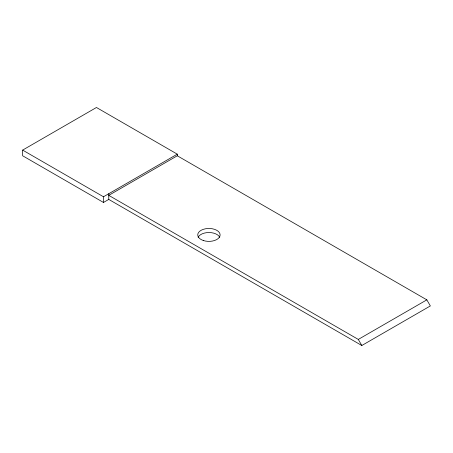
<?xml version="1.0" encoding="UTF-8"?>
<svg xmlns="http://www.w3.org/2000/svg" width="453" height="453" viewBox="0 0 453 453"><rect width="100%" height="100%" fill="white"/><g stroke="black" fill="none" stroke-linecap="round" stroke-linejoin="round"><path stroke-width="0.68" d="M22.65 150.102L96.455 107.491L177.293 154.162L177.293 155.781L426.834 299.852L430.35 305.939L361.817 345.509L108.76 199.411L103.488 202.457L22.65 155.781L22.65 150.102L103.488 196.772L177.293 154.162M177.293 155.781L108.76 195.351L358.3 339.422L361.817 345.509M358.3 339.422L426.834 299.852M108.76 193.731L108.76 199.411M103.488 196.772L103.488 202.457M198.125 237.31A11.183 6.455 0 0 1 208.929 232.525A11.183 6.455 0 0 1 219.728 237.31M203.335 240.515A11.183 6.455 0 0 0 220.113 234.92A11.183 6.455 0 0 0 203.335 229.331A11.183 6.455 0 0 0 203.335 240.515"/></g></svg>
